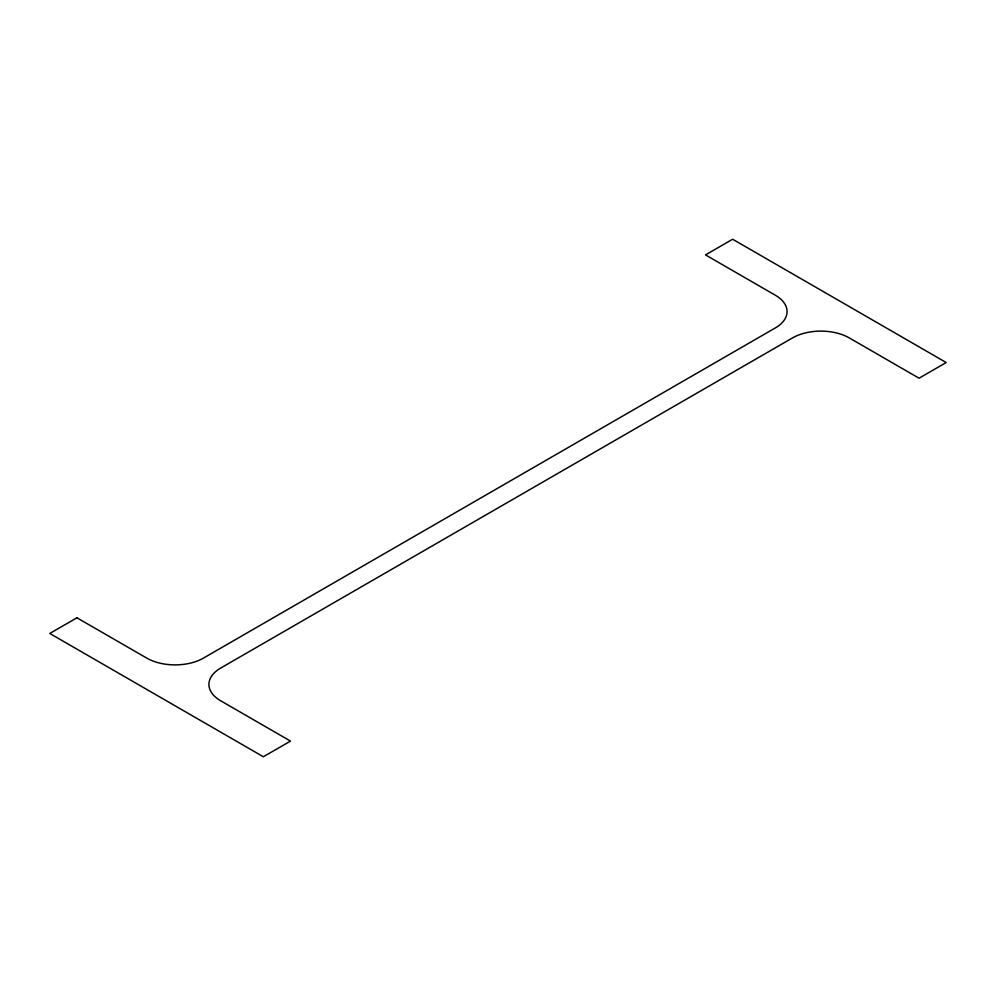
<?xml version="1.0" encoding="UTF-8"?>
<svg xmlns="http://www.w3.org/2000/svg" width="996" height="996" viewBox="0 0 996 996"><rect width="100%" height="100%" fill="white"/><g stroke="black" fill="none" stroke-linecap="round" stroke-linejoin="round"><path stroke-width="1.49" d="M76.941 617.794L49.8 633.468L263.355 756.761L290.496 741.099L220.676 700.786A40.077 23.132 0 0 1 220.676 668.067L792.555 337.893A40.077 23.132 0 0 1 849.239 337.893L919.059 378.206L946.2 362.532L732.645 239.239L705.504 254.901L775.324 295.214A40.077 23.132 0 0 1 775.324 327.933L203.445 658.107A40.077 23.132 0 0 1 146.761 658.107L76.941 617.794"/></g></svg>
